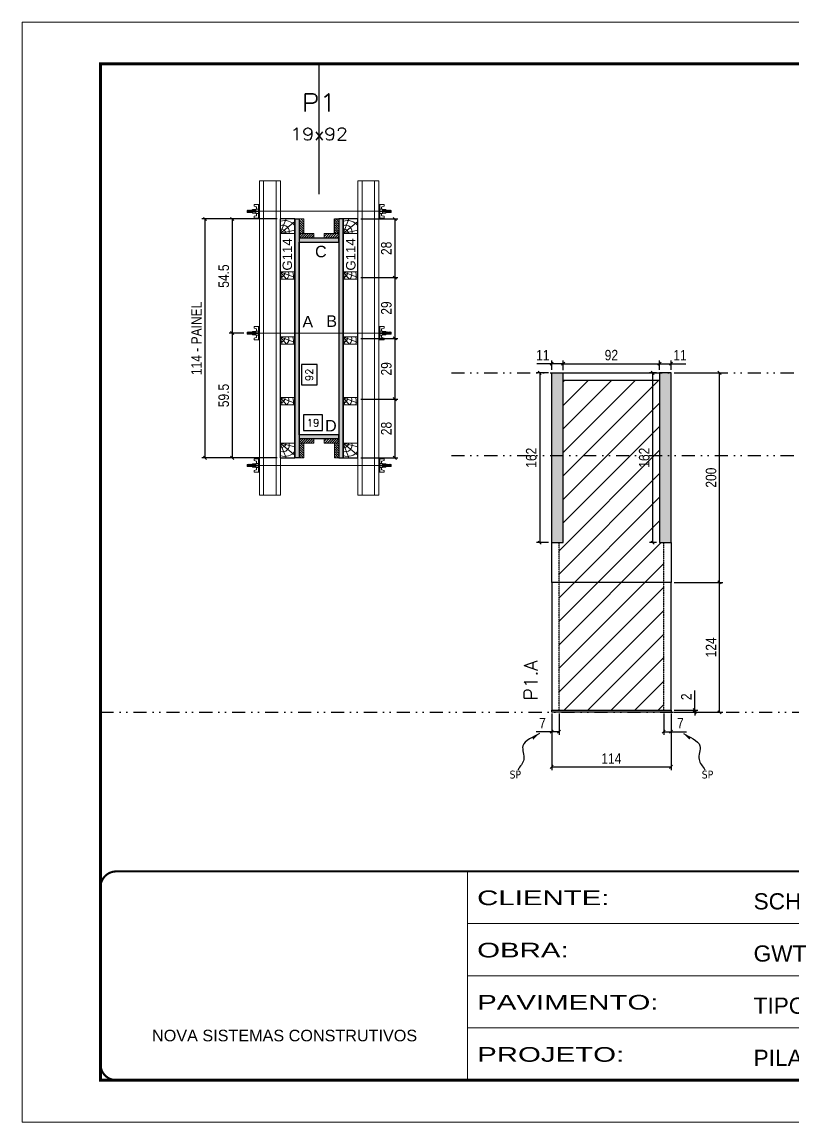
# Model space of a CAD drawing. Extents: x 13770 to 23315, y 867 to 16997.
# Drawn here: x 15984 to 16720, y 14650 to 15700 of the extents above; entities that cross this region are included whole.
import ezdxf
from ezdxf.enums import TextEntityAlignment as Align

# ---------------------------------------------------------------- set-up
doc = ezdxf.new("R2010")
doc.units = 0
for name, pattern in [('CONTINUO', [0]), ('DASHED', [0.75, 0.5, -0.25]), ('DIVIDE2', [0.625, 0.25, -0.125, 0, -0.125, 0, -0.125]), ('HIDDEN', [0.375, 0.25, -0.125])]:
    doc.linetypes.add(name, pattern=pattern)
for name, color, linetype in [('COTA', 241, 'Continuous'), ('cotas', 4, 'Continuous'), ('Nível', 160, 'Continuous'), ('Painéis', 200, 'Continuous'), ('SARR_2.2x7', 40, 'Continuous'), ('SARRAFO', 251, 'Continuous'), ('Sarrafo de Pressão', 42, 'HIDDEN'), ('texto', 7, 'Continuous'), ('Texto de Titulo', 7, 'Continuous'), ('Texto Qtd Sarr', 242, 'Continuous'), ('TEXTO_GERAL', 7, 'Continuous')]:
    doc.layers.add(name, color=color, linetype=linetype)
for name, color, linetype, lineweight in [('Folhas', 255, 'Continuous', 9), ('Hachura', 251, 'Continuous', 9), ('Madeira', 126, 'Continuous', 18), ('Perfil Metálico', 224, 'Continuous', 18), ('SARRAFO DE PRESSAO', 251, 'DASHED', 9), ('Texto Seção', 7, 'Continuous', 15)]:
    doc.layers.add(name, color=color, linetype=linetype, lineweight=lineweight)
doc.styles.add('ARIAL', font='arial.ttf')
doc.styles.add('COTA TECNICA', font='techl___.ttf', dxfattribs={"height": 10})
doc.styles.add('COTA TECNICA 2X', font='techl___.ttf', dxfattribs={"height": 10})
doc.styles.add('COTA TECNICA-50', font='techl___.ttf', dxfattribs={"height": 10})
doc.styles.add('REGUA-120', font='ROMANS.shx', dxfattribs={"height": 15})
doc.styles.add('ROMANS', font='romans.shx')
doc.styles.add('SANSSERIF', font='sas_____.pfb')
doc.styles.get("Standard").update_dxf_attribs({"font": 'arial.ttf'})
doc.styles.add('Tecnologia', font='')
doc.styles.get('Tecnologia').set_extended_font_data('Forgotten Futurist')
doc.dimstyles.new('COTA PAINEL-50', dxfattribs={"dimtxt": 10, "dimasz": 3, "dimexe": 3, "dimexo": 3, "dimgap": 3, "dimtad": 1, "dimdec": 1, "dimzin": 12, "dimdsep": 46, "dimtxsty": 'COTA TECNICA-50', "dimblk1": 'OBLIQUE', "dimblk2": 'OBLIQUE', "dimsah": 1, "dimcen": 0.9, "dimclrd": 4, "dimclre": 4, "dimclrt": 240, "dimadec": 1, "dimazin": 3, "dimtfac": 1, "dimtdec": 1, "dimtmove": 0, "dimatfit": 3, "dimfxl": 1, "dimtolj": 1, "dimtzin": 12, "dimarcsym": 0})
doc.dimstyles.new('PAINEL', dxfattribs={"dimtxt": 10, "dimasz": 3, "dimexe": 3, "dimexo": 3, "dimgap": 3, "dimtad": 1, "dimdec": 1, "dimzin": 12, "dimdsep": 46, "dimtxsty": 'COTA TECNICA', "dimblk1": 'OBLIQUE', "dimblk2": 'OBLIQUE', "dimsah": 1, "dimcen": 0.9, "dimclrd": 4, "dimclre": 4, "dimclrt": 240, "dimadec": 1, "dimazin": 3, "dimtfac": 1, "dimtdec": 1, "dimtmove": 0, "dimatfit": 3, "dimfxl": 1, "dimtolj": 1, "dimtzin": 12, "dimarcsym": 0})
doc.dimstyles.new('SECAO PILAR', dxfattribs={"dimtxt": 10, "dimasz": 3, "dimexe": 3, "dimexo": 3, "dimgap": 3, "dimtad": 1, "dimdec": 1, "dimlfac": 0.5, "dimzin": 12, "dimdsep": 46, "dimtxsty": 'COTA TECNICA 2X', "dimblk1": 'OBLIQUE', "dimblk2": 'OBLIQUE', "dimsah": 1, "dimcen": 0.9, "dimclrd": 256, "dimclre": 256, "dimclrt": 256, "dimadec": 1, "dimazin": 3, "dimtfac": 1, "dimtdec": 1, "dimtmove": 0, "dimatfit": 3, "dimfxl": 1, "dimtolj": 1, "dimtzin": 12, "dimarcsym": 0})
doc.dimstyles.new('SECÇÃO 2', dxfattribs={"dimtxt": 7, "dimasz": 6, "dimexe": 0.18, "dimexo": 2, "dimgap": -4, "dimtad": 3, "dimdec": 1, "dimlfac": 0.5, "dimzin": 12, "dimdsep": 46, "dimtxsty": 'ROMANS', "dimblk": 'ARCHTICK', "dimcen": 0.09, "dimse1": 1, "dimse2": 1, "dimsd1": 1, "dimsd2": 1, "dimclrd": 180, "dimclre": 5, "dimclrt": 1, "dimadec": 0, "dimazin": 3, "dimtfac": 1, "dimtdec": 1, "dimtofl": 0, "dimtmove": 0, "dimatfit": 3, "dimldrblk": 'ARCHTICK', "dimfxl": 1, "dimtolj": 1, "dimtzin": 0, "dimarcsym": 0})
doc.dimstyles.get("Standard").update_dxf_attribs({"dimtxt": 0.18, "dimasz": 0.18, "dimexe": 0.18, "dimexo": 0.0625, "dimgap": 0.09, "dimtad": 0, "dimtih": 1, "dimtoh": 1, "dimdec": 4, "dimzin": 0, "dimdsep": 46, "dimtxsty": 'Standard', "dimcen": 0.09, "dimadec": 0, "dimazin": 0, "dimtfac": 1, "dimtdec": 4, "dimtofl": 0, "dimtmove": 0, "dimatfit": 3, "dimfxl": 1, "dimtolj": 1, "dimtzin": 0, "dimarcsym": 0})
pattern_1 = [(45, (25517.1977, 38193.7228), (-1.12253202, 1.12253202), [])]

# ---------------------------------------------------------------- blocks, each defined once
blk = doc.blocks.new('9999999999')
at = {"color": 30, "linetype": 'CONTINUO'}
for p, q in [((98564.6, 34230.2), (98564.6, 34429.4)), ((98564.6, 34379.6), (99584, 34379.6)), ((98564.6, 34329.8), (99488, 34329.8)), ((99584, 34329.8), (99488, 34329.8)), ((99488, 34329.8), (99488, 34230.2)), ((98564.6, 34280), (99488, 34280))]:
    blk.add_line(p, q, dxfattribs=at)
at = {"color": 30, "linetype": 'CONTINUO', "const_width": 2}
blk.add_lwpolyline([(99584, 34230.2), (99584, 34414.4, 0.414214), (99569, 34429.4), (98229, 34429.4, 0.414214), (98214, 34414.4), (98214, 34245.2, 0.414214), (98229, 34230.2), (99584, 34230.2)], format="xyb", dxfattribs=at)
at = {"layer": 'Folhas'}
blk.add_lwpolyline([(98139, 34190.2), (99624, 34190.2), (99624, 35240.2), (98139, 35240.2)], close=True, dxfattribs=at)
at = {"layer": 'Folhas', "color": 30, "const_width": 3}
blk.add_lwpolyline([(98214, 34230.2), (99584, 34230.2), (99584, 35200.2), (98214, 35200.2)], close=True, dxfattribs=at)
at = {"color": 7, "linetype": 'Continuous', "ltscale": 5, "style": 'ARIAL'}
for s, height, p in [('SCHWARTZ', 15.48, (98837.7, 34393.1)), ('GWT', 15.48, (98837.7, 34343.3)), ('TIPO (3°/4°PAVIMENTO)', 15.483, (98837.7, 34293.5)), ('NOVA SISTEMAS CONSTRUTIVOS', 11.059, (98263.2, 34267.2)), ('PILARES', 15.48, (98837.7, 34243.7))]:
    blk.add_text(s, height=height, dxfattribs=at).set_placement(p)
at = {"layer": 'Folhas', "color": 7, "style": 'Tecnologia', "width": 1.5}
for s, p in [('CLIENTE:', (98573.7, 34397.2)), ('OBRA:', (98573.7, 34347.3)), ('PAVIMENTO:', (98573.7, 34297.5)), ('PROJETO:', (98573.7, 34247.7))]:
    blk.add_text(s, height=14, dxfattribs=at).set_placement(p)
blk = doc.blocks.new('*D33')
at = {"layer": 'COTA', "color": 180, "lineweight": -2, "transparency": 16777216}
for p, q in [((16266.4, 15372.9), (16251.4, 15372.9)), ((16251.4, 15372.9), (16251.4, 15353.5)), ((16266.4, 15353.5), (16266.4, 15372.9)), ((16251.4, 15353.5), (16266.4, 15353.5))]:
    blk.add_line(p, q, dxfattribs=at)
at = {"layer": 'Defpoints', "color": 0, "transparency": 16777216}
for p in [(16249.2, 15489.9), (16249.2, 15305.9), (16270.4, 15305.9)]:
    blk.add_point(p, dxfattribs=at)
at = {"layer": 'COTA', "color": 1, "transparency": 16777216, "insert": (16258.9, 15363.2), "char_height": 7, "attachment_point": 5, "rotation": 90, "style": 'ROMANS'}
blk.add_mtext('\\A1;92', dxfattribs=at)
blk = doc.blocks.new('_ArchTick')
at = {"color": 0, "linetype": 'ByBlock', "const_width": 0.15}
blk.add_lwpolyline([(-0.5, -0.5), (0.5, 0.5)], dxfattribs=at)
blk = doc.blocks.new('*D34')
at = {"layer": 'COTA', "color": 180, "lineweight": -2, "transparency": 16777216}
for p, q in [((16271.5, 15324.9), (16253.5, 15324.9)), ((16253.5, 15324.9), (16253.5, 15309.9)), ((16271.5, 15309.9), (16271.5, 15324.9)), ((16253.5, 15309.9), (16271.5, 15309.9))]:
    blk.add_line(p, q, dxfattribs=at)
at = {"layer": 'Defpoints', "color": 0, "transparency": 16777216}
for p in [(16249.2, 15472.6), (16287.2, 15472.6), (16249.2, 15305.9)]:
    blk.add_point(p, dxfattribs=at)
at = {"layer": 'COTA', "color": 1, "transparency": 16777216, "insert": (16262.5, 15317.4), "char_height": 7, "attachment_point": 5, "style": 'ROMANS'}
blk.add_mtext('\\A1;19', dxfattribs=at)
blk = doc.blocks.new('_Oblique')
at = {"color": 0, "linetype": 'ByBlock', "lineweight": -2}
blk.add_line((-0.5, -0.5), (0.5, 0.5), dxfattribs=at)
blk = doc.blocks.new('*D35')
at = {"layer": 'COTA', "lineweight": -2, "transparency": 16777216}
for p, q in [((16228.2, 15511.9), (16182.3, 15511.9)), ((16185.3, 15511.9), (16185.3, 15403)), ((16196.4, 15403), (16182.3, 15403))]:
    blk.add_line(p, q, dxfattribs=at)
at = {"layer": 'Defpoints', "color": 0, "transparency": 16777216}
for p in [(16231.2, 15511.9), (16185.3, 15403), (16199.4, 15403)]:
    blk.add_point(p, dxfattribs=at)
at = {"layer": 'COTA', "lineweight": -2, "transparency": 16777216, "xscale": 3, "yscale": 3, "zscale": 3}
for p, rotation in [((16185.3, 15511.9), 90), ((16185.3, 15403), 270)]:
    blk.add_blockref('_Oblique', p, dxfattribs=dict(at, rotation=rotation))
at = {"layer": 'COTA', "transparency": 16777216, "insert": (16177.2, 15457.4), "char_height": 10, "attachment_point": 5, "rotation": 90, "style": 'COTA TECNICA 2X'}
blk.add_mtext('\\A1;54.5', dxfattribs=at)
blk = doc.blocks.new('*D36')
at = {"layer": 'COTA', "lineweight": -2, "transparency": 16777216}
for p, q in [((16196.4, 15403), (16182.3, 15403)), ((16185.3, 15403), (16185.3, 15283.9)), ((16228.2, 15283.9), (16182.3, 15283.9))]:
    blk.add_line(p, q, dxfattribs=at)
at = {"layer": 'Defpoints', "color": 0, "transparency": 16777216}
for p in [(16199.4, 15403), (16185.3, 15283.9), (16231.2, 15283.9)]:
    blk.add_point(p, dxfattribs=at)
at = {"layer": 'COTA', "lineweight": -2, "transparency": 16777216, "xscale": 3, "yscale": 3, "zscale": 3}
for p, rotation in [((16185.3, 15403), 90), ((16185.3, 15283.9), 270)]:
    blk.add_blockref('_Oblique', p, dxfattribs=dict(at, rotation=rotation))
at = {"layer": 'COTA', "transparency": 16777216, "insert": (16177.2, 15343.4), "char_height": 10, "attachment_point": 5, "rotation": 90, "style": 'COTA TECNICA 2X'}
blk.add_mtext('\\A1;59.5', dxfattribs=at)
blk = doc.blocks.new('*D37')
at = {"layer": 'COTA', "lineweight": -2, "transparency": 16777216}
for p, q in [((16228.2, 15511.9), (16156.2, 15511.9)), ((16159.2, 15511.9), (16159.2, 15283.9)), ((16228.2, 15283.9), (16156.2, 15283.9))]:
    blk.add_line(p, q, dxfattribs=at)
at = {"layer": 'Defpoints', "color": 0, "transparency": 16777216}
for p in [(16231.2, 15511.9), (16159.2, 15283.9), (16231.2, 15283.9)]:
    blk.add_point(p, dxfattribs=at)
at = {"layer": 'COTA', "lineweight": -2, "transparency": 16777216, "xscale": 3, "yscale": 3, "zscale": 3}
for p, rotation in [((16159.2, 15511.9), 90), ((16159.2, 15283.9), 270)]:
    blk.add_blockref('_Oblique', p, dxfattribs=dict(at, rotation=rotation))
at = {"layer": 'COTA', "transparency": 16777216, "insert": (16151.1, 15397.9), "char_height": 10, "attachment_point": 5, "rotation": 90, "style": 'COTA TECNICA 2X'}
blk.add_mtext('\\A1;114 - PAINEL', dxfattribs=at)
blk = doc.blocks.new('PONTALETE')
at = {"layer": 'Madeira'}
for q in [(2.71, 7), (7, 5.76), (7, 1.74)]:
    blk.add_line((0, 0), q, dxfattribs=at)
blk.add_lwpolyline([(0, 0), (7, 0), (7, 7), (0, 7)], close=True, dxfattribs=at)
for centre, radius, start, end in [((2.04, 0.06), 6.23, 37.2818, 109.0913), ((1.09, 0.9), 3.19, 343.603, 109.9847), ((-0.21, -0.78), 3.09, 14.6322, 86.0383)]:
    blk.add_arc(centre, radius, start, end, dxfattribs=at)
blk = doc.blocks.new('MEIO PONTALETE')
at = {"layer": 'Madeira'}
for q in [(2.71, 7), (3.5, 2.88), (3.5, 0.87)]:
    blk.add_line((0, 0), q, dxfattribs=at)
blk.add_lwpolyline([(0, 0), (3.5, 0), (3.5, 7), (0, 7)], close=True, dxfattribs=at)
for centre, radius, start, end in [((2.04, 0.06), 6.23, 76.4499, 109.0913), ((1.09, 0.9), 3.19, 40.9063, 109.9847), ((-0.21, -0.78), 3.09, 14.6322, 86.0383)]:
    blk.add_arc(centre, radius, start, end, dxfattribs=at)
blk = doc.blocks.new('*D38')
at = {"layer": 'COTA', "lineweight": -2, "transparency": 16777216}
for p, q in [((16308.2, 15397.9), (16343.6, 15397.9)), ((16340.6, 15397.9), (16340.6, 15339.9)), ((16308.2, 15339.9), (16343.6, 15339.9))]:
    blk.add_line(p, q, dxfattribs=at)
at = {"layer": 'Defpoints', "color": 0, "transparency": 16777216}
for p in [(16305.2, 15397.9), (16305.2, 15339.9), (16340.6, 15339.9)]:
    blk.add_point(p, dxfattribs=at)
at = {"layer": 'COTA', "lineweight": -2, "transparency": 16777216, "xscale": 3, "yscale": 3, "zscale": 3}
for p, rotation in [((16340.6, 15397.9), 90), ((16340.6, 15339.9), 270)]:
    blk.add_blockref('_Oblique', p, dxfattribs=dict(at, rotation=rotation))
at = {"layer": 'COTA', "transparency": 16777216, "insert": (16332.5, 15368.9), "char_height": 10, "attachment_point": 5, "rotation": 90, "style": 'COTA TECNICA 2X'}
blk.add_mtext('\\A1;29', dxfattribs=at)
blk = doc.blocks.new('*D39')
at = {"layer": 'COTA', "lineweight": -2, "transparency": 16777216}
for p, q in [((16308.2, 15339.9), (16343.6, 15339.9)), ((16340.6, 15339.9), (16340.6, 15283.9)), ((16308.2, 15283.9), (16343.6, 15283.9))]:
    blk.add_line(p, q, dxfattribs=at)
at = {"layer": 'Defpoints', "color": 0, "transparency": 16777216}
for p in [(16305.2, 15339.9), (16305.2, 15283.9), (16340.6, 15283.9)]:
    blk.add_point(p, dxfattribs=at)
at = {"layer": 'COTA', "lineweight": -2, "transparency": 16777216, "xscale": 3, "yscale": 3, "zscale": 3}
for p, rotation in [((16340.6, 15339.9), 90), ((16340.6, 15283.9), 270)]:
    blk.add_blockref('_Oblique', p, dxfattribs=dict(at, rotation=rotation))
at = {"layer": 'COTA', "transparency": 16777216, "insert": (16332.5, 15311.9), "char_height": 10, "attachment_point": 5, "rotation": 90, "style": 'COTA TECNICA 2X'}
blk.add_mtext('\\A1;28', dxfattribs=at)
blk = doc.blocks.new('*D40')
at = {"layer": 'COTA', "lineweight": -2, "transparency": 16777216}
for p, q in [((16308.2, 15511.9), (16343.6, 15511.9)), ((16340.6, 15511.9), (16340.6, 15455.9)), ((16308.2, 15455.9), (16343.6, 15455.9))]:
    blk.add_line(p, q, dxfattribs=at)
at = {"layer": 'Defpoints', "color": 0, "transparency": 16777216}
for p in [(16305.2, 15511.9), (16305.2, 15455.9), (16340.6, 15455.9)]:
    blk.add_point(p, dxfattribs=at)
at = {"layer": 'COTA', "lineweight": -2, "transparency": 16777216, "xscale": 3, "yscale": 3, "zscale": 3}
for p, rotation in [((16340.6, 15511.9), 90), ((16340.6, 15455.9), 270)]:
    blk.add_blockref('_Oblique', p, dxfattribs=dict(at, rotation=rotation))
at = {"layer": 'COTA', "transparency": 16777216, "insert": (16332.5, 15483.9), "char_height": 10, "attachment_point": 5, "rotation": 90, "style": 'COTA TECNICA 2X'}
blk.add_mtext('\\A1;28', dxfattribs=at)
blk = doc.blocks.new('*D41')
at = {"layer": 'COTA', "lineweight": -2, "transparency": 16777216}
for p, q in [((16308.2, 15455.9), (16343.6, 15455.9)), ((16340.6, 15455.9), (16340.6, 15397.9)), ((16308.2, 15397.9), (16343.6, 15397.9))]:
    blk.add_line(p, q, dxfattribs=at)
at = {"layer": 'Defpoints', "color": 0, "transparency": 16777216}
for p in [(16305.2, 15455.9), (16305.2, 15397.9), (16340.6, 15397.9)]:
    blk.add_point(p, dxfattribs=at)
at = {"layer": 'COTA', "lineweight": -2, "transparency": 16777216, "xscale": 3, "yscale": 3, "zscale": 3}
for p, rotation in [((16340.6, 15455.9), 90), ((16340.6, 15397.9), 270)]:
    blk.add_blockref('_Oblique', p, dxfattribs=dict(at, rotation=rotation))
at = {"layer": 'COTA', "transparency": 16777216, "insert": (16332.5, 15426.9), "char_height": 10, "attachment_point": 5, "rotation": 90, "style": 'COTA TECNICA 2X'}
blk.add_mtext('\\A1;29', dxfattribs=at)
blk = doc.blocks.new('titulo1')
at = {"layer": 'Defpoints', "color": 252, "linetype": 'HIDDEN', "ltscale": 2}
blk.add_line((0, 0), (0, 125), dxfattribs=at)
at = {"layer": 'Defpoints', "style": 'ROMANS', "oblique": 15}
blk.add_attdef('FOLHA', text='', height=10, dxfattribs=at).set_placement((0, 15.6), align=Align.MIDDLE_CENTER)
at = {"layer": 'Texto Qtd Sarr', "color": 3, "style": 'ROMANS', "oblique": 15}
for tag, height, p in [('TITULO', 17, (0, 71.4)), ('SEÇÃO', 12, (0, 41.5))]:
    blk.add_attdef(tag, text='', height=height, dxfattribs=at).set_placement(p, align=Align.MIDDLE_CENTER)
blk = doc.blocks.new('C')
at = {"layer": 'Hachura', "color": 0}
for p, q in [((0, 3.22), (0, -3.22)), ((0.45, 3.22), (0, 3.22)), ((0.46, 3.16), (0, 3.16)), ((0.46, 3.05), (0, 3.05)), ((0.46, 2.88), (0, 2.88)), ((0, 2.75), (0, -1.16)), ((0.46, 2.65), (0, 2.65)), ((0.46, 2.23), (0, 2.23)), ((0.46, 1.51), (0, 1.51)), ((0.39, 0.49), (0.17, 0.49)), ((0.45, -3.23), (0.45, 3.22)), ((0.45, 3.22), (2.58, 3.22)), ((1.74, 0.97), (0.45, 0.97)), ((1.45, 0.1), (0.45, 0.1)), ((1.35, 1.94), (1.35, 0.96)), ((2.58, 2.39), (1.47, 2.09)), ((1.74, -0.97), (1.74, 0.97)), ((1.74, 0.97), (1.74, 0.84)), ((1.74, 0.97), (1.74, 0.84)), ((1.74, 0.84), (3.35, 0.84)), ((3.35, 0.45), (1.74, 0.45)), ((2.58, 3.22), (2.58, 2.39)), ((3.32, 0.84), (3.32, -0.84)), ((3.35, 0.84), (3.35, -0.84)), ((3.68, 0.45), (3.35, 0.45)), ((3.84, -0.52), (3.35, 0.45)), ((3.35, 0.06), (3.67, -0.57)), ((3.68, 0.45), (4.16, -0.52)), ((3.72, 0.5), (4.25, -0.57)), ((4.37, -0.55), (3.83, 0.53)), ((4.15, 0.45), (3.93, 0.45)), ((4.42, -0.52), (3.93, 0.45)), ((4.15, 0.45), (4.26, 0.45)), ((4.26, 0.45), (4.74, -0.52)), ((4.3, 0.5), (4.83, -0.57)), ((4.95, -0.55), (4.41, 0.53)), ((4.51, 0.45), (4.84, 0.45)), ((5, -0.52), (4.51, 0.45)), ((4.84, 0.45), (5.32, -0.52)), ((4.88, 0.5), (5.41, -0.57)), ((5.53, -0.55), (4.99, 0.53)), ((5.58, -0.52), (5.09, 0.45)), ((5.42, 0.45), (5.09, 0.45)), ((5.58, -0.52), (5.09, 0.45)), ((5.42, 0.45), (5.74, -0.19)), ((5.46, 0.5), (5.74, -0.07)), ((5.74, 0.19), (5.57, 0.53)), ((5.74, 0.32), (5.68, 0.45)), ((5.68, 0.45), (5.74, 0.45)), ((5.74, 0.45), (5.9, 0.29)), ((5.74, 0.45), (5.74, -0.52)), ((5.9, -0.36), (5.9, 0.29)), ((0.45, 0), (0, 0)), ((0.46, -1.52), (0, -1.52)), ((0.46, -2.23), (0, -2.23)), ((0.46, -2.65), (0, -2.65)), ((0.46, -2.88), (0, -2.88)), ((0.46, -3.05), (0, -3.05)), ((0.46, -3.16), (0, -3.16)), ((0, -3.22), (2.57, -3.22)), ((0.08, -0.48), (0.29, -0.48)), ((0.29, -0.48), (0.4, -0.48)), ((0.45, 0), (0.45, -0.97)), ((0.45, -0.16), (1.45, -0.16)), ((0.45, -0.65), (0.45, -0.32)), ((0.45, -3.23), (0.45, -0.65)), ((0.45, -0.97), (1.74, -0.97)), ((1.35, -1.94), (1.35, -0.97)), ((2.58, -2.39), (1.47, -2.1)), ((3.35, -0.32), (1.74, -0.32)), ((3.35, -0.84), (1.74, -0.84)), ((2.58, -3.23), (2.58, -2.39)), ((3.35, -0.07), (3.58, -0.52)), ((3.35, -0.52), (3.58, -0.52)), ((3.84, -0.52), (4.16, -0.52)), ((4.42, -0.52), (4.74, -0.52)), ((4.63, -0.52), (4.74, -0.52)), ((5, -0.52), (5.32, -0.52)), ((5.58, -0.52), (5.74, -0.52)), ((5.74, -0.52), (5.9, -0.36)), ((5.74, -0.52), (5.74, -0.52))]:
    blk.add_line(p, q, dxfattribs=at)
for centre, radius, start, end in [((1.52, 1.94), 0.161, 104.7436, 180), ((1.44, -0.03), 0.129, 272.695, 87.305), ((3.81, 0.39), 0.143, 25.5688, 154.4312), ((4.39, 0.39), 0.143, 25.5688, 154.4312), ((4.97, 0.39), 0.143, 25.5688, 154.4312), ((5.55, 0.39), 0.143, 25.5688, 154.4312), ((0.17, -0.37), 0.174, 221.744, 317.8592), ((1.52, -1.94), 0.161, 180, 255.2564), ((3.71, -0.4), 0.174, 222.1408, 318.256), ((4.29, -0.4), 0.174, 222.1408, 318.256), ((4.87, -0.4), 0.174, 222.1408, 318.256), ((5.45, -0.4), 0.174, 222.1408, 318.256), ((5.61, -0.4), 0.174, 317.8592, 318.256)]:
    blk.add_arc(centre, radius, start, end, dxfattribs=at)
blk = doc.blocks.new('*D42')
at = {"layer": 'COTA', "color": 4, "lineweight": -2, "transparency": 16777216}
for p, q in [((16490.4, 15040), (16490.4, 14985.9)), ((16604.4, 15040), (16604.4, 14985.9)), ((16490.4, 14988.9), (16604.4, 14988.9))]:
    blk.add_line(p, q, dxfattribs=at)
at = {"layer": 'Defpoints', "color": 0, "transparency": 16777216}
for p in [(16490.4, 15043), (16604.4, 15043), (16604.4, 14988.9)]:
    blk.add_point(p, dxfattribs=at)
at = {"layer": 'COTA', "color": 4, "lineweight": -2, "transparency": 16777216, "xscale": 3, "yscale": 3, "zscale": 3, "rotation": 180}
blk.add_blockref('_Oblique', (16490.4, 14988.9), dxfattribs=at)
at = {"layer": 'COTA', "color": 4, "lineweight": -2, "transparency": 16777216, "xscale": 3, "yscale": 3, "zscale": 3}
blk.add_blockref('_Oblique', (16604.4, 14988.9), dxfattribs=at)
at = {"layer": 'COTA', "color": 240, "transparency": 16777216, "insert": (16547.4, 14996.9), "char_height": 10, "attachment_point": 5, "style": 'COTA TECNICA'}
blk.add_mtext('\\A1;114', dxfattribs=at)
blk = doc.blocks.new('*D43')
at = {"layer": 'COTA', "color": 4, "lineweight": -2, "transparency": 16777216}
for p, q in [((16607.4, 15165), (16653.7, 15165)), ((16650.7, 15041), (16650.7, 15165)), ((16607.4, 15041), (16653.7, 15041))]:
    blk.add_line(p, q, dxfattribs=at)
at = {"layer": 'Defpoints', "color": 0, "transparency": 16777216}
for p in [(16604.4, 15165), (16650.7, 15165), (16604.4, 15041)]:
    blk.add_point(p, dxfattribs=at)
at = {"layer": 'COTA', "color": 4, "lineweight": -2, "transparency": 16777216, "xscale": 3, "yscale": 3, "zscale": 3}
for p, rotation in [((16650.7, 15165), 90), ((16650.7, 15041), 270)]:
    blk.add_blockref('_Oblique', p, dxfattribs=dict(at, rotation=rotation))
at = {"layer": 'COTA', "color": 240, "transparency": 16777216, "insert": (16642.6, 15103), "char_height": 10, "attachment_point": 5, "rotation": 90, "style": 'COTA TECNICA-50'}
blk.add_mtext('\\A1;124', dxfattribs=at)
blk = doc.blocks.new('*D44')
at = {"layer": 'COTA', "color": 4, "lineweight": -2, "transparency": 16777216}
for p, q in [((16627, 15043), (16627, 15061.8)), ((16607.4, 15043), (16630, 15043)), ((16607.4, 15041), (16630, 15041)), ((16627, 15041), (16627, 15043)), ((16627, 15041), (16627, 15038))]:
    blk.add_line(p, q, dxfattribs=at)
at = {"layer": 'Defpoints', "color": 0, "transparency": 16777216}
for p in [(16604.4, 15043), (16604.4, 15041), (16627, 15041)]:
    blk.add_point(p, dxfattribs=at)
at = {"layer": 'COTA', "color": 4, "lineweight": -2, "transparency": 16777216, "xscale": 3, "yscale": 3, "zscale": 3}
for p, rotation in [((16627, 15043), 270), ((16627, 15041), 90)]:
    blk.add_blockref('_Oblique', p, dxfattribs=dict(at, rotation=rotation))
at = {"layer": 'COTA', "color": 240, "transparency": 16777216, "insert": (16619, 15055.8), "char_height": 10, "attachment_point": 5, "rotation": 90, "style": 'COTA TECNICA-50'}
blk.add_mtext('\\A1;2', dxfattribs=at)
blk = doc.blocks.new('*D45')
at = {"layer": 'COTA', "color": 4, "lineweight": -2, "transparency": 16777216}
for p, q in [((16490.4, 15038), (16490.4, 15019.5)), ((16497.4, 15040), (16497.4, 15019.5)), ((16490.4, 15022.5), (16475.7, 15022.5)), ((16497.4, 15022.5), (16490.4, 15022.5))]:
    blk.add_line(p, q, dxfattribs=at)
at = {"layer": 'Defpoints', "color": 0, "transparency": 16777216}
for p in [(16490.4, 15041), (16497.4, 15043), (16490.4, 15022.5)]:
    blk.add_point(p, dxfattribs=at)
at = {"layer": 'COTA', "color": 4, "lineweight": -2, "transparency": 16777216, "xscale": 3, "yscale": 3, "zscale": 3, "rotation": 180}
blk.add_blockref('_Oblique', (16490.4, 15022.5), dxfattribs=at)
at = {"layer": 'COTA', "color": 4, "lineweight": -2, "transparency": 16777216, "xscale": 3, "yscale": 3, "zscale": 3}
blk.add_blockref('_Oblique', (16497.4, 15022.5), dxfattribs=at)
at = {"layer": 'COTA', "color": 240, "transparency": 16777216, "insert": (16481.6, 15030.6), "char_height": 10, "attachment_point": 5, "style": 'COTA TECNICA-50'}
blk.add_mtext('\\A1;7', dxfattribs=at)
blk = doc.blocks.new('*D46')
at = {"layer": 'COTA', "color": 4, "lineweight": -2, "transparency": 16777216}
for p, q in [((16597.4, 15040), (16597.4, 15019.5)), ((16604.4, 15038), (16604.4, 15019.5)), ((16597.4, 15022.5), (16604.4, 15022.5)), ((16604.4, 15022.5), (16619.2, 15022.5))]:
    blk.add_line(p, q, dxfattribs=at)
at = {"layer": 'Defpoints', "color": 0, "transparency": 16777216}
for p in [(16597.4, 15043), (16604.4, 15041), (16604.4, 15022.5)]:
    blk.add_point(p, dxfattribs=at)
at = {"layer": 'COTA', "color": 4, "lineweight": -2, "transparency": 16777216, "xscale": 3, "yscale": 3, "zscale": 3, "rotation": 180}
blk.add_blockref('_Oblique', (16597.4, 15022.5), dxfattribs=at)
at = {"layer": 'COTA', "color": 4, "lineweight": -2, "transparency": 16777216, "xscale": 3, "yscale": 3, "zscale": 3}
blk.add_blockref('_Oblique', (16604.4, 15022.5), dxfattribs=at)
at = {"layer": 'COTA', "color": 240, "transparency": 16777216, "insert": (16613.3, 15030.6), "char_height": 10, "attachment_point": 5, "style": 'COTA TECNICA-50'}
blk.add_mtext('\\A1;7', dxfattribs=at)
blk = doc.blocks.new('*D57')
at = {"layer": 'COTA', "color": 4, "lineweight": -2, "transparency": 16777216}
for p, q in [((16490.4, 15373.8), (16476.3, 15373.8)), ((16490.4, 15368), (16490.4, 15376.8)), ((16501.4, 15373.8), (16490.4, 15373.8)), ((16501.4, 15368), (16501.4, 15376.8))]:
    blk.add_line(p, q, dxfattribs=at)
at = {"layer": 'Defpoints', "color": 0, "transparency": 16777216}
for p in [(16490.4, 15373.8), (16490.4, 15365), (16501.4, 15365)]:
    blk.add_point(p, dxfattribs=at)
at = {"layer": 'COTA', "color": 4, "lineweight": -2, "transparency": 16777216, "xscale": 3, "yscale": 3, "zscale": 3, "rotation": 180}
blk.add_blockref('_Oblique', (16490.4, 15373.8), dxfattribs=at)
at = {"layer": 'COTA', "color": 4, "lineweight": -2, "transparency": 16777216, "xscale": 3, "yscale": 3, "zscale": 3}
blk.add_blockref('_Oblique', (16501.4, 15373.8), dxfattribs=at)
at = {"layer": 'COTA', "color": 240, "transparency": 16777216, "insert": (16481.9, 15381.9), "char_height": 10, "attachment_point": 5, "style": 'COTA TECNICA'}
blk.add_mtext('\\A1;11', dxfattribs=at)
blk = doc.blocks.new('*D58')
at = {"layer": 'COTA', "color": 4, "lineweight": -2, "transparency": 16777216}
for p, q in [((16501.4, 15367.7), (16501.4, 15376.8)), ((16501.4, 15373.8), (16593.4, 15373.8)), ((16593.4, 15368), (16593.4, 15376.8))]:
    blk.add_line(p, q, dxfattribs=at)
at = {"layer": 'Defpoints', "color": 0, "transparency": 16777216}
for p in [(16593.4, 15373.8), (16501.4, 15364.7), (16593.4, 15365)]:
    blk.add_point(p, dxfattribs=at)
at = {"layer": 'COTA', "color": 4, "lineweight": -2, "transparency": 16777216, "xscale": 3, "yscale": 3, "zscale": 3, "rotation": 180}
blk.add_blockref('_Oblique', (16501.4, 15373.8), dxfattribs=at)
at = {"layer": 'COTA', "color": 4, "lineweight": -2, "transparency": 16777216, "xscale": 3, "yscale": 3, "zscale": 3}
blk.add_blockref('_Oblique', (16593.4, 15373.8), dxfattribs=at)
at = {"layer": 'COTA', "color": 240, "transparency": 16777216, "insert": (16547.4, 15381.9), "char_height": 10, "attachment_point": 5, "style": 'COTA TECNICA'}
blk.add_mtext('\\A1;92', dxfattribs=at)
blk = doc.blocks.new('*D59')
at = {"layer": 'COTA', "color": 4, "lineweight": -2, "transparency": 16777216}
for p, q in [((16593.4, 15368), (16593.4, 15376.8)), ((16593.4, 15373.8), (16604.4, 15373.8)), ((16604.4, 15368), (16604.4, 15376.8)), ((16604.4, 15373.8), (16618.5, 15373.8))]:
    blk.add_line(p, q, dxfattribs=at)
at = {"layer": 'Defpoints', "color": 0, "transparency": 16777216}
for p in [(16604.4, 15373.8), (16593.4, 15365), (16604.4, 15365)]:
    blk.add_point(p, dxfattribs=at)
at = {"layer": 'COTA', "color": 4, "lineweight": -2, "transparency": 16777216, "xscale": 3, "yscale": 3, "zscale": 3, "rotation": 180}
blk.add_blockref('_Oblique', (16593.4, 15373.8), dxfattribs=at)
at = {"layer": 'COTA', "color": 4, "lineweight": -2, "transparency": 16777216, "xscale": 3, "yscale": 3, "zscale": 3}
blk.add_blockref('_Oblique', (16604.4, 15373.8), dxfattribs=at)
at = {"layer": 'COTA', "color": 240, "transparency": 16777216, "insert": (16613, 15381.9), "char_height": 10, "attachment_point": 5, "style": 'COTA TECNICA'}
blk.add_mtext('\\A1;11', dxfattribs=at)
blk = doc.blocks.new('*D60')
at = {"layer": 'COTA', "color": 4, "lineweight": -2, "transparency": 16777216}
for p, q in [((16487.4, 15365), (16476, 15365)), ((16479, 15365), (16479, 15203)), ((16487.4, 15203), (16476, 15203))]:
    blk.add_line(p, q, dxfattribs=at)
at = {"layer": 'Defpoints', "color": 0, "transparency": 16777216}
for p in [(16490.4, 15365), (16479, 15203), (16490.4, 15203)]:
    blk.add_point(p, dxfattribs=at)
at = {"layer": 'COTA', "color": 4, "lineweight": -2, "transparency": 16777216, "xscale": 3, "yscale": 3, "zscale": 3}
for p, rotation in [((16479, 15365), 90), ((16479, 15203), 270)]:
    blk.add_blockref('_Oblique', p, dxfattribs=dict(at, rotation=rotation))
at = {"layer": 'COTA', "color": 240, "transparency": 16777216, "insert": (16470.9, 15284), "char_height": 10, "attachment_point": 5, "rotation": 90, "style": 'COTA TECNICA'}
blk.add_mtext('\\A1;162', dxfattribs=at)
blk = doc.blocks.new('*D673')
at = {"layer": 'COTA', "color": 4, "lineweight": -2, "transparency": 16777216}
for p, q in [((16590.4, 15365), (16583.9, 15365)), ((16586.9, 15203), (16586.9, 15365)), ((16590.4, 15203), (16583.9, 15203))]:
    blk.add_line(p, q, dxfattribs=at)
at = {"layer": 'Defpoints', "color": 0, "transparency": 16777216}
for p in [(16586.9, 15365), (16593.4, 15365), (16593.4, 15203)]:
    blk.add_point(p, dxfattribs=at)
at = {"layer": 'COTA', "color": 4, "lineweight": -2, "transparency": 16777216, "xscale": 3, "yscale": 3, "zscale": 3}
for p, rotation in [((16586.9, 15365), 90), ((16586.9, 15203), 270)]:
    blk.add_blockref('_Oblique', p, dxfattribs=dict(at, rotation=rotation))
at = {"layer": 'COTA', "color": 240, "transparency": 16777216, "insert": (16578.8, 15284), "char_height": 10, "attachment_point": 5, "rotation": 90, "style": 'COTA TECNICA'}
blk.add_mtext('\\A1;162', dxfattribs=at)
blk = doc.blocks.new('*D674')
at = {"layer": 'COTA', "color": 4, "lineweight": -2, "transparency": 16777216}
for p, q in [((16607.4, 15365), (16653.7, 15365)), ((16650.7, 15165), (16650.7, 15365)), ((16607.4, 15165), (16653.7, 15165))]:
    blk.add_line(p, q, dxfattribs=at)
at = {"layer": 'Defpoints', "color": 0, "transparency": 16777216}
for p in [(16604.4, 15365), (16650.7, 15365), (16604.4, 15165)]:
    blk.add_point(p, dxfattribs=at)
at = {"layer": 'COTA', "color": 4, "lineweight": -2, "transparency": 16777216, "xscale": 3, "yscale": 3, "zscale": 3}
for p, rotation in [((16650.7, 15365), 90), ((16650.7, 15165), 270)]:
    blk.add_blockref('_Oblique', p, dxfattribs=dict(at, rotation=rotation))
at = {"layer": 'COTA', "color": 240, "transparency": 16777216, "insert": (16642.6, 15265), "char_height": 10, "attachment_point": 5, "rotation": 90, "style": 'COTA TECNICA'}
blk.add_mtext('\\A1;200', dxfattribs=at)

msp = doc.modelspace()

# ---------------------------------------------------------------- hatches: boundary and pattern name
at = {"layer": 'COTA'}
h = msp.add_hatch(dxfattribs=at)
h.set_pattern_fill('AR-CONC', color=256, scale=0.03)
h.set_pattern_definition([(50, (-12.0434, -104), (5.4655401, -0.4781726), [0.5715, -6.2865]), (355, (-12.0434, -104), (-1.0573026, 5.7317054), [0.4572, -5.0292175]), (100.451445, (-11.588, -104.04), (4.4082374, 5.2535326), [0.4857003, -5.3427073]), (46.1842, (-12.0434, -102.476), (8.1323712, -1.2612698), [0.85725, -9.42975]), (96.635558, (-11.366, -102.581), (7.122124, 7.4227837), [0.7285507, -8.0140682]), (351.18415, (-12.0434, -102.476), (7.122124, 7.4227837), [0.685799, -7.543792]), (21, (-11.2814, -102.857), (4.5484317, -3.06795595), [0.5715, -6.2865]), (326, (-11.2814, -102.857), (1.8540609, 5.525639), [0.4572, -5.0292]), (71.451445, (-10.9024, -103.1127), (6.4024926, 2.4576831), [0.4857003, -5.3426981]), (37.5, (-12.0434, -104), (0.0926581, 2.53665117), [0, -4.96824, 0, -5.1054, 0, -5.04825]), (7.5, (-12.0434, -104), (2.00458988, 3.00541724), [0, -2.91084, 0, -4.85394, 0, -1.92405]), (327.5, (-13.7427, -104), (4.06771786, -0.17186232), [0, -1.905, 0, -5.9436, 0, -7.8867]), (317.5, (-14.5047, -104), (4.44387544, 0.76279473), [0, -2.4765, 0, -3.94716, 0, -5.6007])])
h.paths.add_polyline_path([(16490.43, 15203.03), (16501.43, 15203.03), (16501.43, 15365.03), (16490.43, 15365.03)])
h.paths.add_polyline_path([(16604.43, 15365.03), (16593.43, 15365.03), (16593.43, 15203.03), (16604.43, 15203.03)])
at = {"layer": 'Hachura'}
h = msp.add_hatch(color=256, dxfattribs=at)
h.dxf.hatch_style = 1
h.paths.add_polyline_path([(16249.25, 15283.91), (16245.25, 15283.91), (16245.25, 15511.91), (16249.25, 15511.91)])
h = msp.add_hatch(dxfattribs=at)
h.set_pattern_fill('ANSI31', color=256, scale=0.5, angle=90, style=0)
h.set_pattern_definition([(135, (-6642.1623, 24635.8665), (-1.12253202, -1.12253202), [])])
h.paths.add_polyline_path([(16249.25, 15497.91), (16253.65, 15497.91), (16253.65, 15511.91), (16249.25, 15511.91)])
h = msp.add_hatch(dxfattribs=at)
h.set_pattern_fill('ANSI31', color=256, scale=0.5, angle=90, style=0)
h.set_pattern_definition([(135, (-6608.5623, 24635.8665), (-1.12253202, -1.12253202), [])])
h.paths.add_polyline_path([(16282.85, 15497.91), (16287.25, 15497.91), (16287.25, 15511.91), (16282.85, 15511.91)])
h = msp.add_hatch(color=256, dxfattribs=at)
h.dxf.hatch_style = 1
h.paths.add_polyline_path([(16287.25, 15283.91), (16291.25, 15283.91), (16291.25, 15511.91), (16287.25, 15511.91)])
h = msp.add_hatch(dxfattribs=at)
h.set_pattern_fill('ANSI31', color=256, scale=0.5, style=0)
h.set_pattern_definition(pattern_1)
h.paths.add_polyline_path([(16263.25, 15493.51), (16263.25, 15497.91), (16249.25, 15497.91), (16249.25, 15493.51)])
h = msp.add_hatch(color=256, dxfattribs=at)
h.dxf.hatch_style = 1
h.paths.add_polyline_path([(16249.25, 15493.51), (16249.25, 15489.91), (16287.25, 15489.91), (16287.25, 15493.51)])
h = msp.add_hatch(dxfattribs=at)
h.set_pattern_fill('ANSI31', color=256, scale=0.5, style=0)
h.set_pattern_definition(pattern_1)
h.paths.add_polyline_path([(16273.25, 15493.51), (16273.25, 15497.91), (16287.25, 15497.91), (16287.25, 15493.51)])
at = {"layer": 'Hachura', "linetype": 'ByBlock'}
h = msp.add_hatch(dxfattribs=at)
h.set_pattern_fill('ANSI31', color=256, scale=5)
h.paths.add_polyline_path([(16597.43, 15165.03), (16497.43, 15165.03), (16497.43, 15043.03), (16597.43, 15043.03)])
h.paths.add_polyline_path([(16501.43, 15203.03), (16497.43, 15203.03), (16497.43, 15165.03), (16597.43, 15165.03), (16597.43, 15203.03), (16593.43, 15203.03), (16593.43, 15286.03), (16501.43, 15286.03)])
h.paths.add_polyline_path([(16593.43, 15286.03), (16593.43, 15358.03), (16501.43, 15358.03), (16501.43, 15286.03)])
at = {"layer": 'Hachura'}
h = msp.add_hatch(color=256, dxfattribs=at)
h.dxf.hatch_style = 1
h.paths.add_polyline_path([(16249.25, 15305.91), (16249.25, 15302.31), (16287.25, 15302.31), (16287.25, 15305.91)])
h = msp.add_hatch(dxfattribs=at)
h.set_pattern_fill('ANSI31', color=256, scale=0.5, style=0)
h.set_pattern_definition(pattern_1)
h.paths.add_polyline_path([(16263.25, 15302.31), (16263.25, 15297.91), (16249.25, 15297.91), (16249.25, 15302.31)])
h = msp.add_hatch(dxfattribs=at)
h.set_pattern_fill('ANSI31', color=256, scale=0.5, style=0)
h.set_pattern_definition(pattern_1)
h.paths.add_polyline_path([(16273.25, 15302.31), (16273.25, 15297.91), (16287.25, 15297.91), (16287.25, 15302.31)])
h = msp.add_hatch(dxfattribs=at)
h.set_pattern_fill('ANSI31', color=256, scale=0.5, angle=90, style=0)
h.set_pattern_definition([(135, (-6642.1623, 24551.8665), (-1.12253202, -1.12253202), [])])
h.paths.add_polyline_path([(16249.25, 15297.91), (16253.65, 15297.91), (16253.65, 15283.91), (16249.25, 15283.91)])
h = msp.add_hatch(dxfattribs=at)
h.set_pattern_fill('ANSI31', color=256, scale=0.5, angle=90, style=0)
h.set_pattern_definition([(135, (-6608.5623, 24551.8665), (-1.12253202, -1.12253202), [])])
h.paths.add_polyline_path([(16282.85, 15297.91), (16287.25, 15297.91), (16287.25, 15283.91), (16282.85, 15283.91)])

# ---------------------------------------------------------------- linework, layer by layer
for points in [[(16245.23, 15511.91), (16231.23, 15511.91), (16231.23, 15283.91), (16245.23, 15283.91)], [(16305.25, 15511.91), (16291.25, 15511.91), (16291.25, 15283.91), (16305.25, 15283.91)]]:
    msp.add_lwpolyline(points, close=True)
at = {"layer": 'COTA'}
for p, q in [((16490.43, 15203.03), (16490.43, 15365.03)), ((16490.43, 15365.03), (16501.43, 15365.03)), ((16604.43, 15365.03), (16593.43, 15365.03)), ((16604.43, 15203.03), (16604.43, 15365.03))]:
    msp.add_line(p, q, dxfattribs=at)
at = {"layer": 'cotas'}
msp.add_lwpolyline([(16287.25, 15489.91), (16287.25, 15305.91), (16249.25, 15305.91), (16249.25, 15489.91)], close=True, dxfattribs=at)
at = {"layer": 'Hachura'}
for p, q in [((16200.45, 15519.24), (16332.25, 15519.23)), ((16200.45, 15402.91), (16332.25, 15402.92)), ((16200.45, 15276.59), (16332.25, 15276.6))]:
    msp.add_line(p, q, dxfattribs=at)
at = {"layer": 'Madeira'}
for points in [[(16253.65, 15511.91), (16253.65, 15497.91), (16249.25, 15497.91), (16249.25, 15511.91)], [(16249.25, 15497.91), (16263.25, 15497.91), (16263.25, 15493.51), (16249.25, 15493.51)], [(16287.25, 15497.91), (16273.25, 15497.91), (16273.25, 15493.51), (16287.25, 15493.51)], [(16249.25, 15297.91), (16263.25, 15297.91), (16263.25, 15302.31), (16249.25, 15302.31)], [(16287.25, 15297.91), (16273.25, 15297.91), (16273.25, 15302.31), (16287.25, 15302.31)], [(16253.65, 15283.91), (16253.65, 15297.91), (16249.25, 15297.91), (16249.25, 15283.91)], [(16287.25, 15283.91), (16287.25, 15297.91), (16282.85, 15297.91), (16282.85, 15283.91)]]:
    msp.add_lwpolyline(points, close=True, dxfattribs=at)
at = {"layer": 'Nível', "color": 4, "linetype": 'DIVIDE2', "ltscale": 50}
for p, q in [((16394.58, 15365.03), (21112.79, 15365.03)), ((16394.58, 15286.03), (19054.5, 15286.03)), ((16059.5, 15041.03), (21112.79, 15041.03))]:
    msp.add_line(p, q, dxfattribs=at)
at = {"layer": 'Painéis'}
for p, q in [((16501.43, 15365.03), (16593.43, 15365.03)), ((16501.43, 15203.03), (16501.43, 15365.03)), ((16593.43, 15365.03), (16593.43, 15203.03)), ((16490.43, 15165.03), (16490.43, 15203.03)), ((16490.43, 15203.03), (16501.43, 15203.03)), ((16593.43, 15203.03), (16604.43, 15203.03)), ((16604.43, 15203.03), (16604.43, 15165.03))]:
    msp.add_line(p, q, dxfattribs=at)
at = {"layer": 'Painéis', "color": 32, "true_color": 0xcd6928}
for points in [[(16249.25, 15283.91), (16245.25, 15283.91), (16245.25, 15511.91), (16249.25, 15511.91)], [(16287.25, 15283.91), (16291.25, 15283.91), (16291.25, 15511.91), (16287.25, 15511.91)], [(16249.25, 15493.51), (16249.25, 15489.91), (16287.25, 15489.91), (16287.25, 15493.51)], [(16249.25, 15305.91), (16249.25, 15302.31), (16287.25, 15302.31), (16287.25, 15305.91)]]:
    msp.add_lwpolyline(points, close=True, dxfattribs=at)
at = {"layer": 'Painéis'}
for points in [[(16490.43, 15043.03), (16604.43, 15043.03), (16604.43, 15165.03), (16490.43, 15165.03)], [(16490.43, 15043.03), (16604.43, 15043.03), (16604.43, 15041.03), (16490.43, 15041.03)]]:
    msp.add_lwpolyline(points, close=True, dxfattribs=at)
at = {"layer": 'Perfil Metálico'}
for p, q in [((16211.25, 15548.41), (16211.25, 15248.41)), ((16231.25, 15548.41), (16211.25, 15548.41)), ((16215.25, 15248.41), (16215.25, 15548.41)), ((16227.25, 15248.41), (16227.25, 15548.41)), ((16231.25, 15548.41), (16231.25, 15248.41)), ((16305.25, 15548.41), (16305.25, 15248.41)), ((16305.25, 15548.41), (16325.25, 15548.41)), ((16309.25, 15248.41), (16309.25, 15548.41)), ((16321.25, 15248.41), (16321.25, 15548.41)), ((16325.25, 15548.41), (16325.25, 15248.41)), ((16231.25, 15248.41), (16211.25, 15248.41)), ((16305.25, 15248.41), (16325.25, 15248.41))]:
    msp.add_line(p, q, dxfattribs=at)
at = {"layer": 'SARR_2.2x7'}
msp.add_line((16501.43, 15358.03), (16593.43, 15358.03), dxfattribs=at)
at = {"layer": 'SARRAFO'}
msp.add_lwpolyline([(16287.25, 15511.91), (16287.25, 15497.91), (16282.85, 15497.91), (16282.85, 15511.91)], close=True, dxfattribs=at)
at = {"layer": 'Sarrafo de Pressão'}
for p, q in [((16497.43, 15165.03), (16497.43, 15203.03)), ((16597.43, 15165.03), (16597.43, 15203.03)), ((16497.43, 15043.03), (16497.43, 15165.03)), ((16597.43, 15043.03), (16597.43, 15165.03))]:
    msp.add_line(p, q, dxfattribs=at)

# ---------------------------------------------------------------- block references
at = {"layer": 'Hachura', "linetype": 'Continuous', "yscale": 2, "zscale": 2}
for p, xscale in [((16211.25, 15519.24), -2), ((16325.25, 15519.24), 2)]:
    msp.add_blockref('C', p, dxfattribs=dict(at, xscale=xscale))
at = {"layer": 'Hachura', "linetype": 'Continuous', "yscale": 2, "zscale": 2, "rotation": 180}
for p, xscale in [((16211.25, 15402.91), 2), ((16325.25, 15402.91), -2), ((16211.25, 15276.59), 2), ((16325.25, 15276.59), -2)]:
    msp.add_blockref('C', p, dxfattribs=dict(at, xscale=xscale))
at = {"layer": 'Madeira', "xscale": 2, "yscale": 2, "zscale": 2}
for p in [(16231.23, 15497.91), (16291.25, 15497.91)]:
    msp.add_blockref('PONTALETE', p, dxfattribs=at)
at = {"layer": 'Madeira'}
for name, p, xscale, yscale, zscale, rotation in [('MEIO PONTALETE', (16231.23, 15461.41), 1.999999997962732, 1.999999997962732, 1.999999997962732, 270), ('MEIO PONTALETE', (16291.25, 15461.41), 1.999999997962732, 1.999999997962732, 1.999999997962732, 270), ('MEIO PONTALETE', (16231.23, 15399.41), 1.999999997962732, 1.999999997962732, 1.999999997962732, 270), ('MEIO PONTALETE', (16291.25, 15399.41), 1.999999997962732, 1.999999997962732, 1.999999997962732, 270), ('MEIO PONTALETE', (16231.23, 15341.41), 1.999999997962732, 1.999999997962732, 1.999999997962732, 270), ('MEIO PONTALETE', (16291.25, 15341.41), 1.999999997962732, 1.999999997962732, 1.999999997962732, 270), ('PONTALETE', (16231.23, 15297.91), -2, 2, 2, 180), ('PONTALETE', (16291.25, 15297.91), -2, 2, 2, 180)]:
    msp.add_blockref(name, p, dxfattribs=dict(at, xscale=xscale, yscale=yscale, zscale=zscale, rotation=rotation))
at = {"layer": 'SARRAFO DE PRESSAO', "color": 6, "linetype": 'ByBlock'}
msp.add_blockref('9999999999', (-82154.48, -19540.26), dxfattribs=at)
at = {"layer": 'Texto Seção'}
ref = msp.add_blockref('titulo1', (16268.25, 15535.49), dxfattribs=at)
ref.add_attrib('TITULO', 'P1', dxfattribs={"layer": 'Texto de Titulo', "color": 7, "height": 17, "style": 'ROMANS', "width": 1.1}).set_placement((16268.25, 15622.99), align=Align.MIDDLE_CENTER)
ref.add_attrib('SEÇÃO', '19x92', dxfattribs={"layer": 'Texto de Titulo', "color": 7, "height": 12, "style": 'ROMANS', "width": 1.1}).set_placement((16268.25, 15592.99), align=Align.MIDDLE_CENTER)

# ---------------------------------------------------------------- texts
at = {"layer": 'texto', "color": 0, "char_height": 7.5, "attachment_point": 5}
for insert in [(16455.65, 14981.54), (16639.21, 14981.54)]:
    msp.add_mtext('{\\fTahoma|b0|i0|c0|p34;\\C4;SP}', dxfattribs=dict(at, insert=insert))
at = {"layer": 'Texto Seção', "color": 0, "linetype": 'Continuous', "style": 'SANSSERIF'}
for p in [(16237.87, 15462.66), (16298.5, 15462.66)]:
    msp.add_text('G114', height=9, rotation=90, dxfattribs=at).set_placement(p, align=Align.MIDDLE_LEFT)
at = {"layer": 'Texto Seção', "insert": (16476.96, 15052.28), "char_height": 13, "width": 285.3299, "attachment_point": 7, "rotation": 90, "style": 'REGUA-120'}
msp.add_mtext('P1.A', dxfattribs=at)
at = {"layer": 'TEXTO_GERAL', "style": 'ARIAL'}
for s, p in [('C', (16269.96, 15480.85)), ('A', (16257.45, 15413.84)), ('B', (16280.27, 15414.44)), ('D', (16279.49, 15314.56))]:
    msp.add_text(s, height=11, dxfattribs=at).set_placement(p, align=Align.MIDDLE_CENTER)

# ---------------------------------------------------------------- dimensions: what is measured, and where the dimension line sits
at = {"layer": 'COTA'}
dim = msp.add_linear_dim(base=(16159.21, 15283.91), p1=(16231.25, 15511.91), p2=(16231.23, 15283.91), angle=270, text='<> - PAINEL', dimstyle='SECAO PILAR', dxfattribs=at)
dim.commit()
dim.dimension.update_dxf_attribs({"geometry": '*D37', "text_midpoint": (16151.14, 15397.91)})
for base, p1, p2, angle, dimstyle, picture, middle in [((16185.34, 15402.97), (16231.25, 15511.91), (16199.45, 15402.97), 270, 'SECAO PILAR', '*D35', (16177.23, 15457.44)), ((16340.55, 15455.91), (16305.25, 15511.91), (16305.25, 15455.91), 270, 'SECAO PILAR', '*D40', (16332.46, 15483.91)), ((16340.55, 15397.91), (16305.25, 15455.91), (16305.25, 15397.91), 270, 'SECAO PILAR', '*D41', (16332.46, 15426.91)), ((16185.34, 15283.91), (16199.45, 15402.97), (16231.23, 15283.91), 270, 'SECAO PILAR', '*D36', (16177.2, 15343.44)), ((16340.55, 15339.91), (16305.25, 15397.91), (16305.25, 15339.91), 270, 'SECAO PILAR', '*D38', (16332.46, 15368.91)), ((16604.43, 15373.84), (16593.43, 15365.03), (16604.43, 15365.03), 180, 'PAINEL', '*D59', (16612.97, 15381.9)), ((16479.03, 15203.03), (16490.43, 15365.03), (16490.43, 15203.03), 90, 'PAINEL', '*D60', (16470.93, 15284.03)), ((16586.9, 15365.03), (16593.43, 15203.03), (16593.43, 15365.03), 90, 'PAINEL', '*D673', (16578.8, 15284.03)), ((16650.67, 15365.03), (16604.43, 15165.03), (16604.43, 15365.03), 90, 'PAINEL', '*D674', (16642.57, 15265.03)), ((16340.55, 15283.91), (16305.25, 15339.91), (16305.25, 15283.91), 270, 'SECAO PILAR', '*D39', (16332.46, 15311.91)), ((16650.67, 15165.03), (16604.43, 15041.03), (16604.43, 15165.03), 90, 'COTA PAINEL-50', '*D43', (16642.6, 15103.03)), ((16490.43, 15022.52), (16497.43, 15043.03), (16490.43, 15041.03), 180, 'COTA PAINEL-50', '*D45', (16481.57, 15030.59))]:
    dim = msp.add_linear_dim(base=base, p1=p1, p2=p2, angle=angle, dimstyle=dimstyle, dxfattribs=at)
    dim.commit()
    dim.dimension.update_dxf_attribs({"geometry": picture, "text_midpoint": middle})
for base, p1, p2, angle, dimstyle, picture, middle in [((16270.35, 15305.91), (16249.25, 15489.91), (16249.25, 15305.91), 270, 'SECÇÃO 2', '*D33', (16270.35, 15363.19)), ((16249.25, 15305.91), (16287.25, 15472.59), (16249.25, 15472.59), 180, 'SECÇÃO 2', '*D34', (16262.5, 15305.91)), ((16626.96, 15041.03), (16604.43, 15043.03), (16604.43, 15041.03), 90, 'COTA PAINEL-50', '*D44', (16626.96, 15055.77))]:
    dim = msp.add_linear_dim(base=base, p1=p1, p2=p2, angle=angle, dimstyle=dimstyle, dxfattribs=at)
    dim.commit()
    dim.dimension.update_dxf_attribs({"geometry": picture, "text_midpoint": middle, "dimtype": 160})
for base, p1, p2, dimstyle, picture, middle in [((16490.43, 15373.84), (16501.43, 15365.03), (16490.43, 15365.03), 'PAINEL', '*D57', (16481.89, 15381.9)), ((16593.43, 15373.84), (16501.43, 15364.73), (16593.43, 15365.03), 'PAINEL', '*D58', (16547.43, 15381.93)), ((16604.43, 15022.52), (16597.43, 15043.03), (16604.43, 15041.03), 'COTA PAINEL-50', '*D46', (16613.3, 15030.59))]:
    dim = msp.add_linear_dim(base=base, p1=p1, p2=p2, dimstyle=dimstyle, dxfattribs=at)
    dim.commit()
    dim.dimension.update_dxf_attribs({"geometry": picture, "text_midpoint": middle})
dim = msp.add_linear_dim(base=(16604.43, 14988.85), p1=(16490.43, 15043.03), p2=(16604.43, 15043.03), dimstyle='PAINEL', override={"dimarcsym": 2}, dxfattribs=at)
dim.commit()
dim.dimension.update_dxf_attribs({"geometry": '*D42', "text_midpoint": (16547.43, 14996.93)})

# ---------------------------------------------------------------- leaders
at = {"layer": 'COTA', "path_type": 1}
for points in [[(16478.6, 15020.85), (16462.82, 15009.01), (16463.74, 14996.01), (16458.19, 14986.22)], [(16616.26, 15020.85), (16632.04, 15009.01), (16631.12, 14996.01), (16636.67, 14986.22)]]:
    msp.add_leader(points, dimstyle='Standard', override={"dimasz": 8}, dxfattribs=at)

doc.saveas('drawing.dxf')
